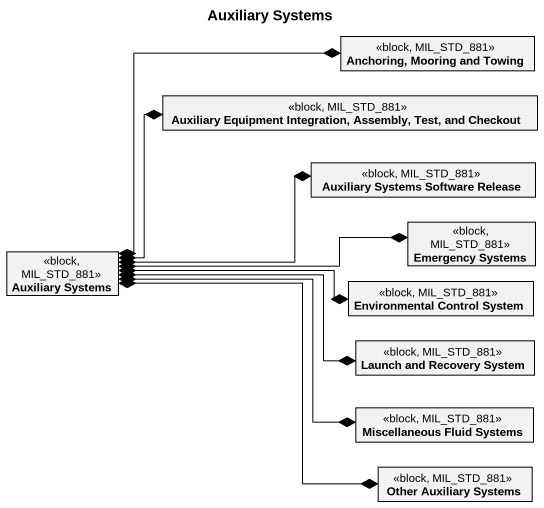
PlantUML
@startuml
title Auxiliary Systems
hide circle
hide empty members
class "Anchoring, Mooring and Towing" as Anchoring_Mooring_and_Towing <<block, MIL_STD_881>>
class "Auxiliary Equipment Integration, Assembly, Test, and Checkout" as Auxiliary_Equipment <<block, MIL_STD_881>>
class "Auxiliary Systems Software Release" as Auxiliary_Systems_Software <<block, MIL_STD_881>>
class "Emergency Systems" as Emergency_Systems <<block, MIL_STD_881>>
class "Auxiliary Systems" as Auxiliary_Systems <<block, MIL_STD_881>>
class "Environmental Control System" as Environmental_Control_System <<block, MIL_STD_881>>
class "Launch and Recovery System" as Launch_and_Recovery_System <<block, MIL_STD_881>>
class "Miscellaneous Fluid Systems" as Miscellaneous_Fluid_Systems <<block, MIL_STD_881>>
class "Other Auxiliary Systems" as Other_Auxiliary_Systems <<block, MIL_STD_881>>
Auxiliary_Systems *-right-* Anchoring_Mooring_and_Towing
Auxiliary_Systems *-right-* Auxiliary_Equipment
Auxiliary_Systems *-right-* Auxiliary_Systems_Software
Auxiliary_Systems *-right-* Emergency_Systems
Auxiliary_Systems *-right-* Environmental_Control_System
Auxiliary_Systems *-right-* Launch_and_Recovery_System
Auxiliary_Systems *-right-* Miscellaneous_Fluid_Systems
Auxiliary_Systems *-right-* Other_Auxiliary_Systems
@enduml
